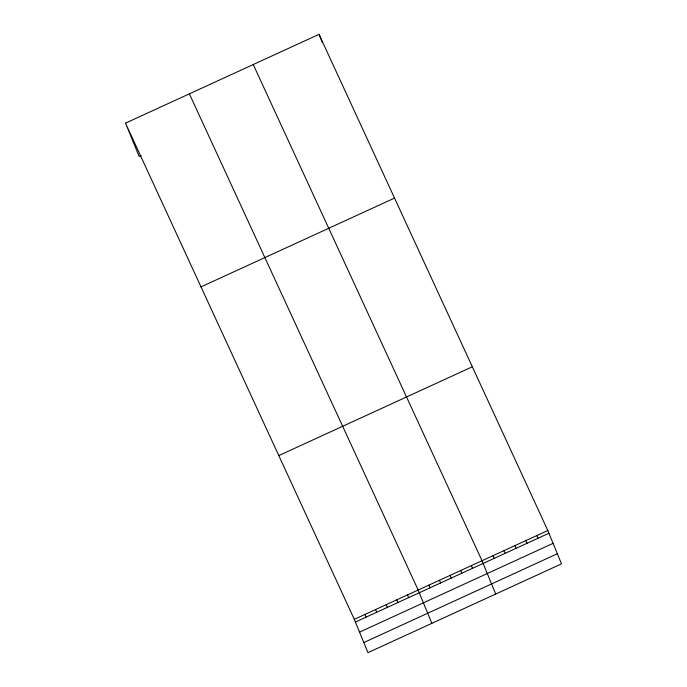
<?xml version="1.0" encoding="UTF-8"?>
<svg xmlns="http://www.w3.org/2000/svg" width="687" height="687" viewBox="0 0 687 687"><rect width="100%" height="100%" fill="white"/><g stroke="black" fill="none" stroke-linecap="round" stroke-linejoin="round"><path stroke-width="1.03" d="M125.506 123.145L319.034 34.35L547.831 530.527L561.494 563.855L367.966 652.65L354.294 619.331L125.506 123.145L139.169 156.473L141.11 155.58M201.008 286.883L394.536 198.088M278.793 455.584L472.33 366.789M354.294 619.331L547.831 530.527M355.411 622.044L548.939 533.249M359.55 632.143L553.087 543.348M363.818 642.551L557.355 553.756M253.237 64.544L482.025 560.721L495.696 594.04M189.372 93.844L418.16 590.021L431.831 623.349M536.865 535.559L537.973 538.282M319.034 34.35L322.22 42.122M525.89 540.592L527.006 543.314M514.924 545.624L516.04 548.346M503.957 550.656L505.074 553.379M492.991 555.689L494.108 558.411M471.385 565.607L472.501 568.321M460.737 570.493L461.853 573.207M450.097 575.371L451.213 578.093M439.448 580.257L440.565 582.98M428.808 585.144L429.925 587.857M407.52 594.908L408.636 597.63M396.871 599.794L397.988 602.508M386.231 604.68L387.348 607.394M375.583 609.558L376.699 612.28M364.943 614.444L366.059 617.166"/></g></svg>
